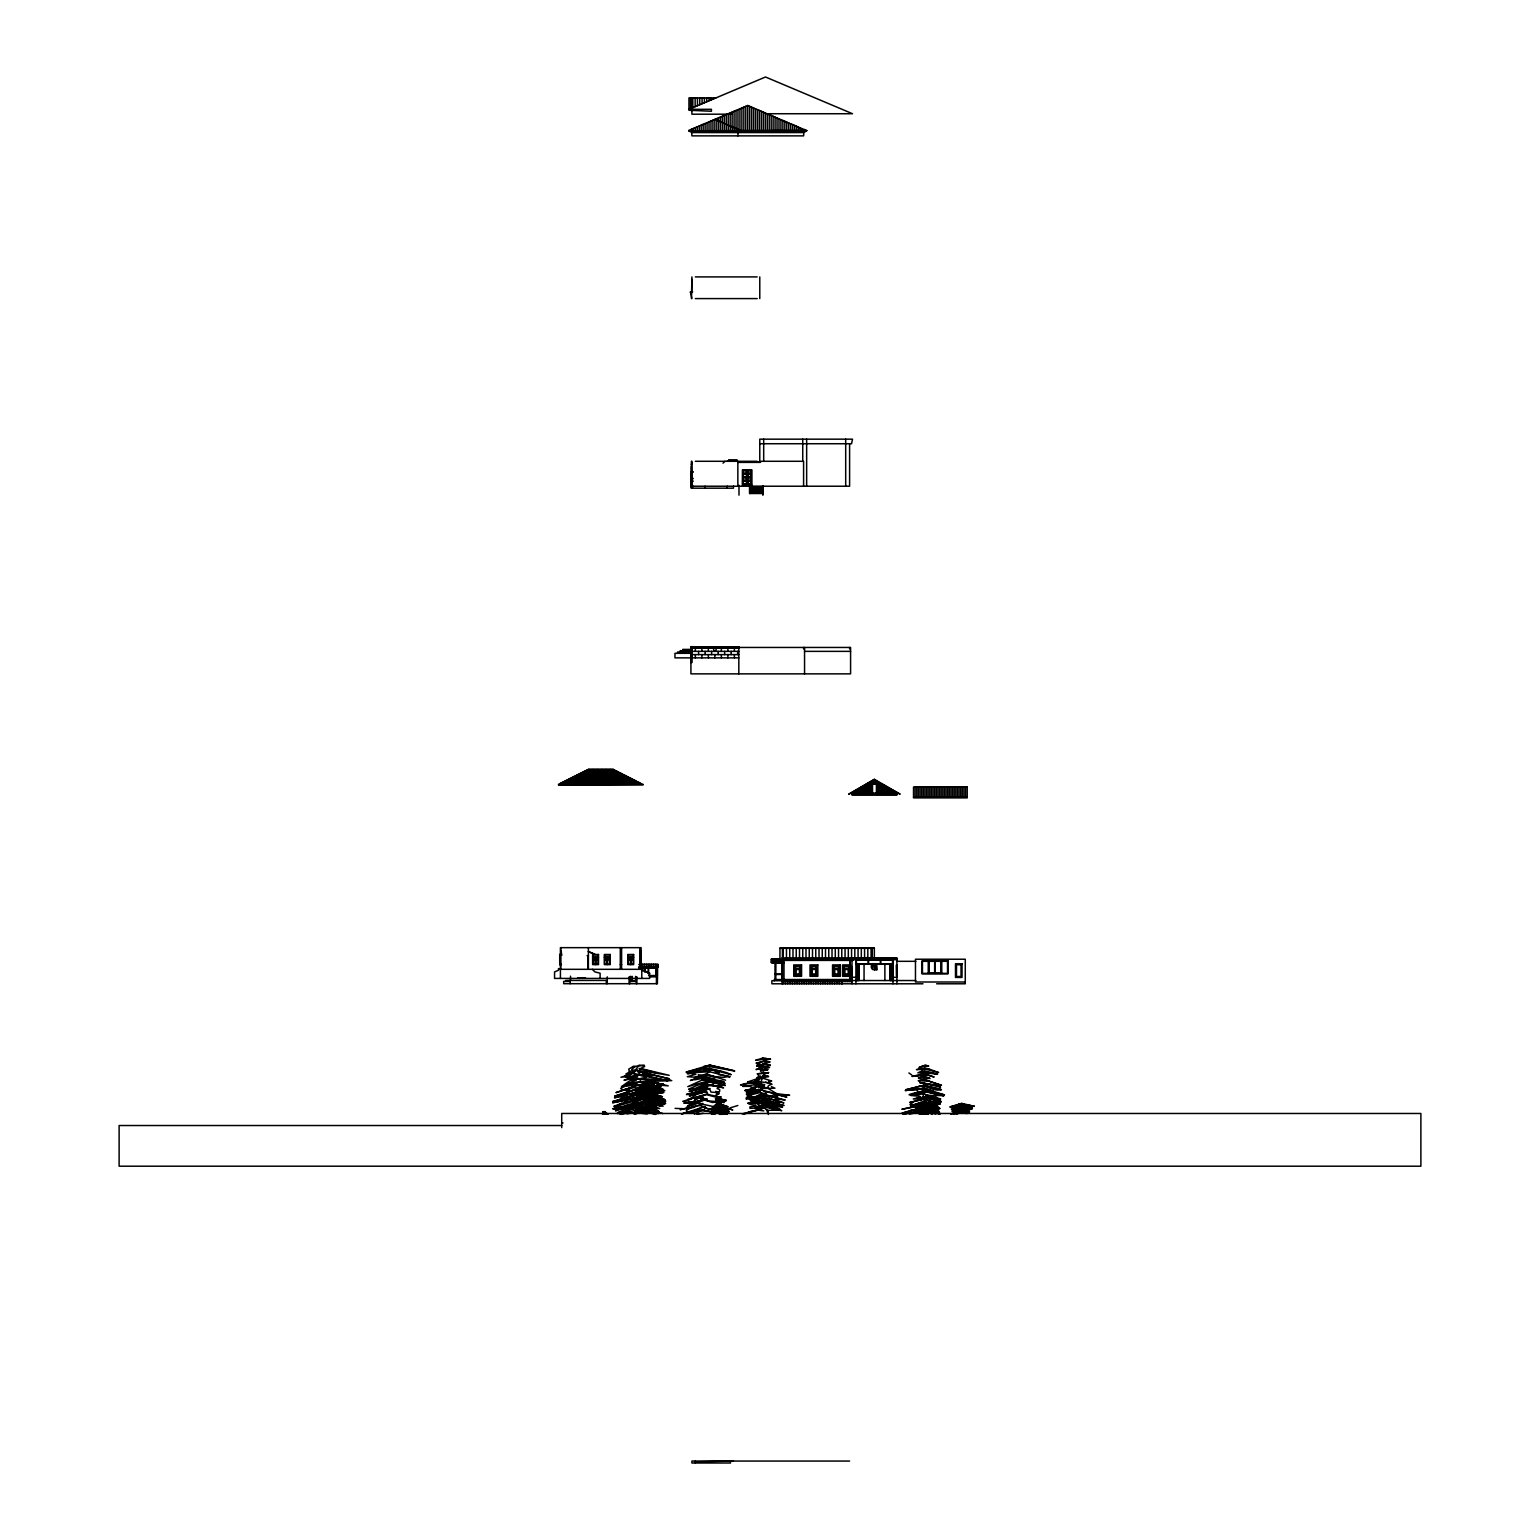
<?xml version="1.0" encoding="UTF-8"?>
<svg xmlns="http://www.w3.org/2000/svg" width="1540" height="1540" viewBox="0 0 1540 1540"><rect width="100%" height="100%" fill="white"/><g stroke="black" fill="none" stroke-linecap="round" stroke-linejoin="round"><path stroke-width="1.5" d="M692.095 483.175L691.807 481.481L691.46 486.024L692.095 483.675M770.212 1064.929L765.149 1063.716C744.917 1069.472 768.325 1062.08 758.777 1066.931L765.149 1063.716L770.366 1065.526L760.548 1066.623M726.918 1114.151L718.429 1111.033M935.512 1096.711L939.669 1100.195L925.944 1095.787L924.578 1097.462L919.938 1097.712L918.745 1097.308L919.803 1096.307L910.891 1095.498L923.095 1093.9L940.69 1098.944L936.262 1098.52L940.844 1101.119L937.571 1100.696M761.915 1094.824L760.779 1094.94L761.184 1093.573M748.19 1103.14C758.97 1102.197 771.386 1105.855 782.493 1107.318C777.719 1101.735 734.619 1101.62 753.041 1104.95L755.967 1104.95L755.832 1106.009L749.961 1106.894L749.922 1108.338L762.647 1107.683M662.816 1113.536L645.664 1108.646L644.683 1111.726C652.363 1111.995 637.483 1111.63 652.248 1109.994M921.806 1071.051L917.84 1072.822L921.44 1072.86L924.558 1070.897L937.514 1074.265L921.806 1071.051L923.48 1071.956M768.325 1114.46L768.422 1113.497M691.364 482.694L692.307 483.906L691.614 481.712L692.307 484.888C690.247 488.834 692.153 476.11 692.095 485.139M646.319 1093.746C684.992 1107.683 654.635 1093.054 640.255 1094.401L640.563 1096.981L634.037 1099.964L640.062 1100.041M936.435 1110.417L936.378 1110.398M760.144 1090.705L760.471 1091.186M738.16 132.325L737.853 135.867M803.899 132.325L803.591 135.867L691.903 135.867L691.614 132.401M691.614 477.978L692.923 478.228M691.364 481.712L691.614 485.139L692.307 482.944M692.095 480.576L691.325 478.863L692.923 478.863M716.601 1098.367L717.024 1096.172M637.618 1107.183L617.309 1113.555L630.688 1112.188M646.011 1080.368L657.753 1080.079M768.537 1072.629L757.372 1073.823L759.22 1076.441L756.698 1077.846L758.257 1078.115L763.994 1076.306L763.859 1074.111L768.537 1072.629L757.372 1073.823M924.135 1109.108L925.04 1110.456M723.684 1081.619L705.647 1080.195L709.516 1078.385L723.684 1081.619L725.128 1083.66L710.537 1080.271L687.783 1086.643L702.048 1080.098L706.937 1079.367L704.242 1080.214M968.718 1111.707C961.249 1107.626 952.683 1113.362 961.653 1110.032L969.469 1112.669L961.557 1111.303L965.214 1109.493M717.043 1105.354L726.11 1107.587C730.692 1106.336 700.931 1103.448 725.937 1106.817M919.919 1082.62L937.706 1085.546L940.594 1087.182L919.919 1082.62L937.706 1085.546M633.363 1095.44L638.58 1093.515L639.562 1091.148L635.731 1093.188L614.479 1097.808L639.158 1091.052M923.134 1091.129L943.904 1095.806L923.288 1091.032C893.489 1097.481 919.149 1094.536 924.654 1091.437M561.099 954.993L560.04 954.993L562.042 954.993M706.706 1091.456L697.947 1093.438L690.151 1098.675L706.745 1094.709L718.352 1097.789L716.293 1096.095M774.697 1093.419L789.596 1095.267L777.296 1094.767L777.18 1096.711L774.331 1097.096L764.629 1094.632L759.124 1094.824L755.543 1096.981L749.653 1096.846L751.462 1095.036L747.112 1095.864L760.433 1092.438M936.705 1108.665L939.593 1108.511M711.422 1113.747L711.846 1112.053L714.252 1111.534M767.806 1069.684L760.471 1070.801L767.806 1069.684L763.128 1070.685L764.071 1069.453L764.899 1070.55M936.339 1112.188L932.624 1110.225L924.346 1109.416M771.887 1105.605L772.252 1104.276L775.313 1104.623M647.397 1089.184L647.724 1087.971C628.474 1087.279 649.457 1085.43 653.98 1087.875L654.057 1086.624L662.835 1088.857L656.252 1089.608L657.926 1090.994L654.712 1090.532M715.811 1095.518L716.389 1094.767M773.484 1092.726L771.983 1093.4L777.623 1096.307L766.304 1095.421L766.419 1094.17L758.874 1092.207L746.438 1094.459L756.198 1090.763L746.188 1091.918L749.441 1090.224L760.279 1089.589L786.863 1097.115L774.851 1094.17M715.523 651.362L716.504 648.09M760.529 1076.017L757.969 1077.423L759.913 1077.788L759.316 1078.635L755.986 1079.887L762.011 1078.366L762.974 1075.209L768.595 1076.556L765.534 1075.96M923.577 1083.217L924.424 1082.562L924.193 1083.621M763.782 1099.733L762.435 1099.907M645.837 1108.877L636.001 1110.956L645.703 1108.685L659.332 1111.822M762.031 1094.748L753.195 1097.365L755.793 1097.192C743.319 1103.506 767.575 1092.207 770.462 1098.79L775.217 1100.369L776.815 1100.08L776.256 1098.829L785.227 1100.003L772.214 1096.981M759.393 1081.157L747.747 1082.678L757.41 1082.909M928.312 1102.582L932.489 1103.853L933.721 1105.989L936.147 1105.913L933.933 1103.121L928.312 1102.582L930.584 1105.065M630.514 1100.272L637.849 1100.33L634.134 1103.429L647.705 1100.292L659.389 1104.43L664.318 1104.373L646.55 1099.387L630.38 1100.638L635.346 1101.447M760.952 1081.946L762.435 1078.096L771.713 1081.022L768.729 1081.273L770.058 1081.966L769.346 1082.928L754.639 1081.138L758.431 1080.156L759.47 1078.808L758.354 1078.327L747.747 1081.908L751.963 1082.543M920.304 1100.696L920.92 1099.156L913.22 1098.983L919.611 1097.423L926.118 1099.117L924.77 1097.924L926.329 1097.943L941.344 1101.87L923.172 1096.961M707.245 1088.953L686.494 1094.632L702.144 1092.438M766.631 1107.337L781.743 1110.706L777.97 1109.204M924.481 1105.104L923.423 1103.237L925.097 1104.719L901.863 1109.262L924.616 1104.565M762.319 1097.269L772.849 1101.966L779.028 1102.216L778.239 1100.811L783.937 1102.929L775.679 1101.216M761.607 1097.269L778.239 1100.811M916.281 1109.955L915.549 1109.647M922.845 1101.889L930.083 1103.352M633.017 1066.527L635.192 1066.681L631.939 1069.126L632.247 1071.147L634.634 1071.128L639.042 1065.141L644.259 1065.449L633.017 1066.527L628.724 1069.183L629.745 1072.822M706.494 1094.055L682.74 1101.331L694.386 1103.256L687.649 1105.681L689.362 1106.471L686.147 1108.685L694.328 1107.337L696.138 1105.758C702.837 1103.756 707.668 1111.187 714.579 1109.243L713.116 1107.26L718.949 1106.702L727.303 1108.434M641.93 1094.016L639.485 1091.879L645.375 1088.049L654.462 1088.183L660.237 1090.282L659.005 1089.377L655.02 1090.724L655.616 1091.668L650.612 1091.687L663.586 1092.418L649.591 1092.996L653.114 1095.055L651.016 1095.806M716.735 1098.213L726.399 1100.33L715.311 1098.848L721.49 1098.52M919.303 1068.337L928.812 1068.952L938.611 1072.552L925.675 1069.261L916.454 1069.607L924.731 1068.009L928.812 1068.952M937.417 1109.532L938.572 1109.782L937.629 1110.148C934.665 1105.662 900.515 1111.418 925.29 1109.647M708.669 1066.45L709.516 1065.064L734.753 1071.051L708.669 1066.45L686.032 1072.148L709.516 1065.064L734.31 1070.743M930.506 1103.102L932.663 1105.277M961.23 1104.064L974.281 1106.355L961.23 1104.064L949.91 1106.913L961.653 1103.371L974.05 1106.201M691.614 485.697L692.307 481.481M762.569 1097.462L764.013 1097.577L761.318 1096.884L762.165 1096.056M718.256 1096.923C726.283 1095.96 711.076 1098.655 720.2 1096.73M922.345 1065.757L928.774 1066.046L924.924 1065.141L918.995 1067.509L926.233 1065.372M936.724 1106.76L937.456 1105.681L935.3 1104.931M765.476 1107.683L759.028 1105.701L754.947 1108.088L770.135 1107.318L780.222 1109.57L776.044 1107.183L764.148 1104.623L764.783 1106.336M636.732 1082.351L626.838 1086.104L655.732 1082.793L668.206 1085.835L658.061 1085.026M561.388 953.048L561.388 954.165L561.272 950.988M644.394 1092.63L646.511 1089.954L658.273 1093.015L645.068 1091.879L644.086 1091.206L646.357 1090.532L645.452 1090.012L639.755 1093.034L640.813 1094.382L639.1 1096.153L641.699 1096.172M655.52 1083.294L663.509 1084.16L655.905 1083.563M717.89 1087.644L717.12 1088.607L719.642 1089.473L719.642 1091.475L717.14 1092.534L711.018 1092.11L709.613 1088.953L707.668 1088.183L691.729 1090.859L699.949 1088.126L689.073 1091.494C700.257 1087.432 713.116 1082.428 723.588 1087.875L709.516 1085.045L695.714 1089.627M645.106 1100.561L646.492 1099.637M644.798 1102.717L645.934 1101.35L663.163 1106.201L644.798 1102.717L630.553 1106.355L645.991 1101.389M691.807 472.356L692.923 472.356M691.364 485.139L692.307 483.906M692.307 484.888L691.325 481.481L692.923 481.481M752.271 1089.319L753.541 1088.645L744.725 1090.532C750.904 1091.648 762.107 1081.715 760.818 1089.531L765.515 1091.764L776.353 1093.496L768.248 1088.491M647.57 1110.417L648.629 1110.436L626.818 1113.824M692.076 1107.087L686.359 1110.398L687.36 1112.477L696.927 1110.032L702.182 1107.01L705.955 1107.645L703.279 1110.128L706.051 1110.764L712.308 1108.704L717.544 1109.301L713.732 1106.529L721.817 1108.28M930.949 1106.375L929.756 1105.316L915.838 1107.53L930.911 1104.103L938.053 1106.394L933.49 1106.413L937.533 1106.933L929.371 1104.295M646.531 1095.864L664.471 1100.6L665.8 1101.158L659.255 1100.022L665.703 1103.468L646.222 1095.652L639.601 1097.192L646.222 1095.652L658.158 1098.675M937.013 1112.919L933.625 1111.591L930.603 1112.881M759.855 1097.077L762.107 1094.632M921.729 1103.602L923.346 1101.832L910.39 1105.989L920.881 1103.622L928.37 1104.373M638.657 1085.893L643.604 1083.429L654.288 1084.391M650.246 1109.878L654.019 1108.608L650.053 1107.664M760.914 1094.94L760.895 1093.843M764.283 1102.236L762.262 1102.409L763.84 1102.409M703.279 1076.672L702.125 1077.865L704.512 1078.808L702.663 1079.405L709.151 1080.502M768.325 1076.421L762.011 1078.366M766.728 1066.739L756.024 1069.607L759.932 1067.894L761.049 1069.857L764.379 1069.318L766.728 1066.739L769.519 1067.624L764.668 1068.721M909.274 1114.074L926.791 1110.744M761.896 1094.189L761.568 1094.921M924.539 1104.642L924.346 1104.623M640.351 1112.65L643.374 1112.015L640.794 1111.784M607.992 1114.209L602.082 1113.651L607.626 1114.229M698.159 1093.477L689.208 1095.787L702.413 1092.919M772.079 1084.198L768.499 1085.585L767.517 1087.721L762.839 1087.394L764.726 1084.68L755.062 1082.986L756.679 1082.351M953.915 1114.344L961.653 1111.688L967.312 1112.996M920.497 1099.926L919.611 1100.33L920.708 1100.003M921.594 1114.074L931.046 1112.477L925.463 1114.248M637.252 1099.368L621.525 1103.352L616 1106.548L634.923 1100.792M633.229 1073.188L624.47 1076.364L627.454 1076.575L626.202 1077.461L632.247 1076.518L635.635 1074.169M756.929 1092.168L760.279 1089.589M633.036 1078.462L623.989 1080.233L639.042 1075.132L667.744 1080.714L647.358 1075.805L644.567 1077.307M719.065 1101.504L721.221 1099.887L718.14 1098.867M716.639 1077.345L711.172 1078.789M634.018 1085.296L639.042 1081.792L655.732 1082.793M637.618 1100.33L641.314 1097.751L640.255 1097.135M709.516 1071.725L692.365 1072.764L690.459 1073.399L695.907 1074.285L687.321 1076.691L694.54 1077.172L706.206 1074.054L709.516 1071.725L730.133 1076.845L718.506 1074.535M709.536 1081.715L725.34 1085.488L716.408 1083.178C712.096 1079.078 696.215 1085.257 688.649 1089.281L695.503 1088.337L709.536 1081.735M765.341 1058.577L770.616 1059.174L762.435 1058.192L755.659 1060.213L769.731 1058.788M934.491 1112.573L933.433 1112.515C927.099 1108.203 899.206 1115.672 929.602 1111.688L935.454 1111.861M959.997 1107.857L961.653 1106.702L971.952 1109.243L963.944 1108.3L961.653 1106.702L952.124 1107.53L954.838 1107.972C944.578 1111.611 960.325 1106.22 962.962 1108.973L971.509 1109.05M956.898 1114.151L961.557 1111.726M763.34 1093.689L764.629 1094.632M761.8 1073.476L763.513 1072.341L765.476 1073.63M754.6 1098.809L755.505 1099.406L750.769 1100.657L757.237 1100.965L763.032 1097.135L755.851 1097.789M638.869 1106.913L640.794 1105.662L636.078 1103.429L614.287 1109.262L635.481 1102.39M918.841 1086.374C925.617 1085.334 930.545 1089.473 937.61 1090.108L941.383 1089.8L923.654 1085.276L905.982 1089.723L923.885 1085.334M915.549 1109.628L930.911 1105.778L939.978 1108.492L927.966 1106.278L902.016 1113.15L923.808 1106.837L926.714 1107.279L916.569 1110.417L910.872 1109.994M703.472 1068.779L687.071 1073.264L687.918 1074.035C701.99 1069.954 717.563 1067.74 731.231 1074.708L716.697 1070.82L719.276 1072.591L717.659 1072.456L709.516 1068.394L703.472 1068.779L708.612 1070.916M719.43 1099.541L716.004 1100.465L719.372 1099.502L725.841 1101.177L718.834 1100.022M958.631 1105.219L950.43 1107.452L963.751 1105.893L972.51 1108.184L961.653 1105.027L958.631 1105.219L961.21 1106.298L959.497 1107.934M606.183 1113.612L602.563 1113.824L607.299 1113.959L603.314 1113.728L605.432 1113.593M918.687 1109.589L920.631 1108.396M604.777 1112.727C598.791 1113.189 613.575 1113.266 602.602 1113.016M763.725 1099.772L784.091 1105.508L774.408 1104.315L766.362 1101.119L754.85 1101.658L756.775 1100.099L747.863 1103.217L755.12 1103.121M918.552 1110.013L923.808 1106.837L927.792 1107.818M656.964 1086.47L641.487 1082.043L653.961 1082.274L661.488 1084.218L657.272 1084.43L661.141 1086.586M874.47 779.317L848.81 794.197L874.47 779.317L900.13 794.197L874.47 780.068M699.314 1105.374L702.837 1103.333M639.755 1096.288L614.056 1102.467L628.185 1099.964L624.278 1102.582L626.703 1102.467M604.7 1112.977C600.485 1112.862 608.3 1112.477 604.373 1112.38C600.619 1113.227 608.858 1112.361 603.025 1112.881M630.014 1096.576L620.389 1098.482L625.317 1094.786M655.27 1109.666L657.291 1108.588L648.359 1107.145M642.912 1112.015L642.296 1111.649M931.642 1103.083L921.459 1102.313L912.835 1105.008L910.005 1104.488L913.066 1102.39L909.755 1102.448L923.134 1099.29L940.189 1104.295L931.354 1102.794M937.437 1106.394L934.607 1106.086M641.294 1078.597L671.767 1080.599L640.775 1081.696C639.004 1072.437 625.471 1083.948 621.39 1086.739L632.844 1082.177M655.925 1100.734L646.107 1097.731L648.148 1098.193M635.154 1114.267L640.813 1111.437L645.684 1111.129M759.913 1091.109L756.217 1091.802L753.849 1091.013L755.024 1090.455L749.441 1090.224M934.26 1104.95L933.067 1104.969L934.491 1106.509L932.47 1107.26M648.648 1100.85L647.397 1101.485L649.688 1102.101M558.462 784.303L588.396 769.326L613.132 769.326L643.085 784.938L558.462 784.938L643.085 784.303M637.117 1069.434L631.9 1073.284L640.313 1074.689L637.926 1071.821L641.352 1070.897L669.207 1075.324L642.122 1068.856M644.856 1091.36L639.042 1088.453L614.787 1096.133L639.042 1088.453L649.745 1089.146M706.109 1070.108L709.516 1068.394L720.874 1071.282M634.981 1111.611L639.966 1109.127L620.293 1114.132M686.686 1094.189L699.93 1091.514L689.843 1095.594L691.787 1095.383L709.979 1088.491M704.723 1099.29L688.842 1103.333L697.023 1101.832L687.052 1106.663L692.596 1105.508L706.995 1098.713M694.425 1114.055L702.452 1110.051M959.959 1105.874L961.653 1105.027L967.332 1106.471M771.463 1086.624L774.947 1088.202L765.207 1088.395L761.357 1083.833L742.761 1086.374L750.923 1086.374L751.154 1087.644L759.663 1085.835M963.193 1108.203L965.734 1107.068M657.06 1087.971L654.288 1086.393L660.564 1086.874L650.843 1085.007L641.872 1087.259L653.499 1087.914M647.262 1093.65L663.586 1092.418M644.509 1106.798L649.63 1107.221L658.697 1111.206L645.76 1106.22C637.926 1104.353 631.323 1112.015 642.238 1107.029L649.63 1107.221M937.013 1111.784L933.529 1111.745L939.438 1112.034L937.475 1111.341L935.916 1111.899L940.112 1114.074M630.591 1107.087L617.656 1112.611L631.284 1108.608M769.134 1061.618L766.4 1061.772L760.837 1065.372L757.122 1064.217L761.068 1062.311L756.063 1063.178L765.688 1060.829L770.115 1062.061L764.726 1061.137M650.342 1089.3L657.079 1091.475L650.342 1089.3L642.219 1090.339L643.913 1092.149M641.872 1089.184L634.981 1090.474M648.513 1102.659L654.731 1104.334L645.991 1104.469L652.363 1107.761L648.725 1110.109L640.775 1107.703M646.126 1097.558L639.658 1098.79L646.126 1097.558L663.047 1103.121L653.672 1101.196M744.09 1114.074L766.439 1107.356M637.271 1106.606L625.625 1109.377L619.484 1108.781L615.461 1110.841L626.434 1107.722M923.153 1112.073L921.266 1112.765L924.943 1112.246M930.429 1110.186L935.473 1109.05L929.178 1110.61L935.743 1109.185M688.649 130.438L747.747 105.49L806.845 130.785L688.649 130.785L806.845 130.438M693.481 1111.841L702.433 1109.57M935.03 1108.223L932.759 1108.434M697.004 1102.024L698.544 1101.408M752.367 1097.135L746.034 1098.944L752.713 1097.789M753.946 1099.445L749.845 1099.83L748.382 1098.328L753.676 1098.193M624.085 1094.055L628.821 1092.149L626.472 1091.648M758.546 1087.837L760.067 1087.221M715.561 1073.303L717.659 1072.456M932.836 1108.049L934.607 1109.416M935.454 1107.953L929.679 1109.859L935.454 1107.953L938.515 1108.588M934.049 1110.667L938.668 1111.168L930.179 1110.898L937.648 1110.725M630.207 1105.758L633.094 1104.642M638.407 1103.564L635.962 1104.488L644.432 1102.852M639.273 1093.631L612.65 1101.581L626.684 1097.885L612.593 1102.813L639.812 1093.689M681.527 1114.132L705.089 1106.471M931.893 1112.554L937.475 1111.341M962.173 1110.956L950.796 1114.151L957.918 1110.879M777.931 1110.167L766.804 1110.302L764.649 1108.107M640.698 1095.806L644.452 1094.439M696.869 1114.286L703.241 1113.305M632.324 1100.561L634.519 1099.772M687.379 1100.388L691.576 1098.867M713.771 1110.956L712.192 1110.359M639.216 1075.209L647.358 1075.805M926.098 1106.644L927.388 1106.182L924.712 1103.275M633.152 1087.086L627.877 1089.358L622.391 1089.82L620.639 1088.414L629.956 1083.967M766.689 1107.202L742.241 1113.94M764.071 1105.065L770.135 1107.318M629.206 1088.26L615.923 1092.611L639.042 1085.123L649.996 1086.297M632.478 1104.912L627.011 1105.431M699.372 1101.735L683.837 1103.121L691.441 1102.755L697.659 1098.463L702.105 1097.808L707.187 1099.541L707.534 1100.888L716.832 1101.504M719.411 1109.763L711.865 1111.303L718.737 1109.57L729.036 1111.957L712.539 1111.803L723.55 1113.94M634.711 1086.47L622.93 1090.147L624.971 1089.569M917.109 1112.304L902.594 1114.036M690.921 647.454L850.581 647.454L850.581 673.865L690.921 673.865L690.921 646.8L738.815 646.8L738.815 673.865M929.813 1113.131L926.426 1112.785M933.433 1112.515L931.45 1112.554M713.347 1083.351L715.272 1082.716M713.232 1084.198L702.202 1086.22L706.995 1083.679L701.874 1083.544M963.559 1112.515L964.541 1112.188M638.272 1112.611L634.076 1113.843L645.568 1111.091L656.04 1114.248M755.351 1083.101L759.355 1081.792M719.488 1102.755C710.248 1102.467 728.439 1103.391 718.352 1102.755M707.438 1075.228L695.329 1077.23L698.005 1077.538L690.401 1080.502L709.516 1075.055L725.61 1080.214M682.721 1113.536L688.341 1111.611M961.653 1108.357L952.105 1111.072L961.653 1108.357L969.7 1110.937M937.129 1112.746L938.899 1112.996M638.754 1098.79L635.885 1099.695L637.348 1100.118M717.447 1108.55L722.587 1109.32L709.69 1109.32L723.203 1109.647M920.728 1089.011L923.461 1088.145L933.433 1091.34L923.461 1088.145L905.212 1090.551L920.728 1089.011L944.501 1094.921L938.822 1093.073M642.873 1073.476L644.952 1072.841L669.265 1078.77L639.042 1071.802L644.952 1072.841M638.908 1085.199L649.437 1088.568M729.941 1107.934L737.853 1105.508M602.891 1112.015L604.354 1111.572C608.531 1111.918 598.502 1112.034 605.008 1111.784M636.078 1113.15L634.634 1113.593L636.809 1112.939M938.784 1113.227L939.747 1113.247C935.338 1105.162 898.86 1112.073 922.113 1110.148L926.464 1110.34M642.43 1112.034L641.237 1111.861M720.797 1101.35L718.506 1101.004L724.166 1102.563L719.276 1100.927L712.577 1102.524L703.78 1099.887L693.462 1102.505L688.861 1101.466M719.122 1106.74L710.075 1108.915L718.179 1106.105L715.234 1104.604M640.371 1112.535L641.814 1112.65M934.029 1106.24L937.591 1107.51L933.606 1107.318L936.628 1105.913M634.615 1072.283L625.798 1074.111L632.343 1070.185L634.75 1070.204M700.758 1099.425L703.665 1099.021M720.97 1101.581L713.039 1102.255L717.447 1101.254M916.839 1075.882L924.366 1073.765L934.145 1077.038L927.773 1075.074L911.892 1076.421L920.728 1074.419M649.322 1093.073L638.215 1093.689L646.415 1091.86L662.489 1096.75L648.706 1092.495M759.932 1067.894L764.61 1066.585L766.804 1067.432M924.578 1112.092L924.962 1111.976M643.778 1090.07L631.034 1093.977M943.077 1095.594L927.465 1095.383L923.923 1093.823M692.557 1098.213L687.706 1099.368M721.144 1097L718.949 1097.038M928.12 1065.911L923.711 1065.988M641.776 1093.054L646.415 1091.86M637.291 1094.959L627.858 1096.865M716.889 1112.765L713.694 1113.536L715.272 1113.208M918.88 1077.865L930.083 1078.481L924.193 1076.652L918.398 1077.981L921.209 1077.384M700.873 1088.357L693.962 1089.858M764.071 1105.065L765.592 1104.719L755.582 1107.164M922.922 1106.144L930.911 1104.103L933.798 1105.547M633.152 1113.458L637.772 1112.284M719.315 1114.306L722.164 1114.344M651.362 1095.267L649.226 1095.787L649.399 1096.961M716.716 1104.373L719.084 1103.814L727.823 1106.702L719.084 1103.814L716.216 1104.411L720.22 1104.546M919.265 1080.657L924 1079.521L941.46 1085.296L924 1079.521L918.244 1080.734L926.252 1081.003M631.092 1076.056L620.928 1077.249L630.822 1074.362L629.379 1074.131M620.312 1114.363L625.606 1113.381M619.484 1108.781L639.966 1104.122M694.771 1099.194L703.337 1097.154M691.306 1107.318L701.605 1104.854M911.199 1102.139L923.134 1099.29M718.872 1106.702L727.785 1108.954L718.737 1106.798M916.82 1098.213L920.881 1097.25M922.98 1099.329L926.849 1102.005M903.845 1114.113L924.058 1109.455M718.275 1112.496L722.279 1113.324M923.557 1104.334L923.5 1105.758M760.298 1062.061L765.688 1060.829L766.4 1061.772M642.681 1104.488L633.056 1106.644L645.837 1103.776L656.598 1106.625L645.337 1103.891L652.883 1107.857L659.678 1108.569L653.595 1105.989L655.039 1105.97M702.048 1080.098L709.516 1078.385L710.537 1080.271M686.378 1108.338L680.141 1109.686L687.61 1107.914M619.831 1106.625L612.65 1108.839L622.564 1107.183M713.347 1076.287L694.713 1079.81M963.578 1108.973L954.261 1110.725M725.359 1100.946L717.813 1100.484M936.551 1073.804L921.44 1072.86M710.248 1065.372L703.741 1066.392M962.019 1103.525L958.765 1104.026M653.846 1090.474L654.134 1091.879L651.824 1092.553L647.763 1092.207M760.818 1089.531L746.496 1093.227L755.312 1088.607L745.938 1090.089M657.465 1092.553L650.438 1091.745L653.114 1093.342L647.82 1092.976L648.494 1095.075M720.566 1113.998L718.853 1112.515M670.631 1080.271L659.736 1080.291M716.774 1110.186L714.387 1110.571M919.399 1092.284L914.606 1093.034M764.341 1105.027L761.434 1105.585L764.437 1105.046M640.775 1081.696L627.993 1083.525L636.155 1080.233L630.822 1080.349M762.724 1064.525L766.208 1063.87M712.096 1108.665L719.122 1108.223M648.013 1085.815L639.485 1087.952L631.227 1087.721M654.211 1100.157L647.108 1100.927L642.912 1098.54M757.218 1081.889L740.509 1084.968L749.557 1082.582L747.959 1082.062M924.115 1111.938L925.598 1112.304L924.077 1112.265M927.966 1106.278L930.911 1105.778L934.318 1108.126M927.369 1108.569L915.126 1109.994M936.647 1113.689L933.356 1112.881L937.995 1112.457M637.849 1097.404L614.807 1102.062M644.683 1106.336L648.013 1105.816M749.691 1097.288C739.585 1099.002 755.178 1095.537 749.788 1094.824M719.065 1107.068L716.504 1107.241M923.788 1113.959L925.309 1114.074M658.369 1113.593L645.299 1110.475L636.059 1110.764M920.804 1112.4L924.635 1111.995M692.673 291.811L690.363 291.945L691.383 294.159M967.159 1113.497L960.094 1112.785M765.207 1088.395L761.087 1088.222L761.665 1085.931L756.082 1085.681L754.311 1084.237M729.248 1076.441L723.511 1077.384L712.135 1076.287L706.206 1074.054M605.451 1111.88L603.507 1111.649M652.344 1074.997L640.601 1074.612L637.483 1075.363L637.329 1076.672L632.247 1076.518M718.025 1107.587L729.075 1109.801L723.973 1108.877M935.03 1110.032L932.355 1109.994L936.435 1111.63L930.044 1110.725L930.911 1109.108L931.373 1109.955M933.625 1111.591L934.491 1110.918L931.161 1110.417M635.558 1070.82L639.697 1070.415L640.236 1068.664L644.644 1066.508L644.259 1065.449M937.013 1108.569L930.622 1109.32M646.146 1106.375L645.934 1106.317M702.914 1088.164L706.976 1087.798M957.841 1112.611L958.958 1112.515M748.498 1111.995L758.084 1110.148L763.821 1110.898M922.325 1112.438L924.77 1112.226M759.759 1065.642L757.064 1065.661M926.753 1107.78C928.505 1105.701 942.904 1111.168 936.378 1109.589M663.086 1103.448L656.829 1102.582L661.719 1105.393L659.486 1106.028L647.57 1101.427M936.705 1108.165L938.207 1108.049L936.359 1107.414M912.315 1112.65L915.646 1112.785M932.836 1103.198L933.933 1103.121M643.585 1101.774L645.125 1101.658M762.435 1058.192L767.344 1058.731M762.377 1099.752L766.362 1101.119M646.146 1077.423L632.112 1080.175L631.708 1078.154L635.212 1076.364M758.354 1078.327L762.435 1078.096M649.457 1096.519L657.522 1097.423L647.378 1094.651M641.91 1112.65L640.351 1111.88M645.452 1090.012L648.071 1091.86M930.141 1107.164L924.269 1107.356M632.459 1103.314L635.885 1103.179M915.78 1113.208L907.58 1112.881M933.837 1099.368L935.839 1101.35C949.294 1106.105 926.868 1101.62 924.269 1097.827M640.775 1094.093L638.676 1094.151L640.274 1095.229M724.127 1085.219L715.253 1086.027L706.398 1083.89M649.745 1094.998L641.718 1094.035M923.346 1094.208L923.095 1097.269M919.284 1114.171L924.635 1114.017M702.587 1090.705L705.416 1090.628M623.796 1099.445L628.262 1099.329M639.581 1113.054L647.166 1113.92M655.578 1094.401L647.801 1094.228M636.578 1102.216L638.176 1102.197M929.371 1080.811L922.171 1079.829M721.779 1104.449L718.179 1103.968M759.124 1068.683L761.588 1068.683M715.946 97.906L688.957 97.906L688.957 110.283L711.422 111.246L711.422 109.302L688.957 109.302L765.496 77L852.525 113.729L767.266 113.729L767.266 130.438M731.808 114.191L691.903 114.191L691.903 97.906M691.903 132.575L803.591 132.575M695.349 276.911L757.179 276.911M691.903 279.337L691.576 291.945M690.363 292.581L691.056 293.639M691.729 293.409L691.903 276.911M691.402 298.587L691.576 294.159M695.349 298.587L757.179 298.587M759.778 443.732L851.562 443.732L852.525 439.169L759.778 439.169L759.778 461.288L803.591 461.288L803.591 486.217M728.863 460.422L726.918 461.326M695.349 461.288L757.179 461.288M737.853 462.115L760.625 462.115M737.853 462.385L760.375 462.385M691.903 463.02L691.306 464.579M691.306 466.543L691.248 488.18L733.425 488.18L733.425 486.217M742.53 486.217L742.53 469.758L751.655 469.758L751.655 486.217M743.57 470.663L746.168 470.663M693.193 471.702L690.921 471.702L690.921 486.678L693.193 486.678M743.57 473.281L746.168 473.281M743.57 474.185L746.168 474.185M743.57 476.784L746.168 476.784M743.57 477.708L746.168 477.708M743.57 480.307L746.168 480.307M692.923 480.827L691.807 480.827M743.57 481.212L746.168 481.212M691.325 482.444L692.307 482.444M691.325 483.425L692.307 483.425M743.57 483.753L746.168 483.753M691.325 484.407L692.307 484.407M751.655 484.734L742.53 484.734L742.665 469.758M691.325 485.389L692.307 485.389M692.923 486.024L691.325 486.024L692.307 481.962M691.903 486.217L849.599 486.217L849.599 443.732M749.73 486.678L762.743 486.678M749.73 487.179L762.743 487.179M749.73 487.66L762.743 487.66M749.73 488.142L762.743 488.142M749.73 488.642L762.743 488.642M749.73 489.123L762.743 489.123M749.73 489.605L762.743 489.605M749.73 490.105L762.743 490.105M749.73 490.586L762.743 490.586M749.73 491.067L762.743 491.067M749.73 491.568L762.743 491.568M749.73 492.049L762.743 492.049M749.73 492.531L762.743 492.531M749.73 493.031L762.743 493.031M762.897 493.512L749.557 493.512L749.557 485.697M738.988 495.149L738.988 485.216M690.921 646.8L738.815 646.8M690.921 647.782L738.815 647.782M690.921 648.09L738.815 648.09M691.903 649.399L682.778 649.399L682.778 650.708M690.921 650.708L680.179 650.708L680.179 651.997M690.921 651.362L738.815 651.362M804.554 651.362L850.581 651.362M690.921 651.997L677.581 651.997L677.581 653.307M690.921 653.307L674.963 653.307L674.963 657.869L738.815 657.869M690.921 654.615L738.815 654.615M872.506 783.976L876.414 783.976M872.506 793.081L876.414 793.081M852.005 794.39L896.915 794.39M913.528 797.277L967.216 797.277M779.952 948.313L874.335 948.313M639.832 951.297L641.121 951.297M639.832 951.624L641.121 951.624M641.121 953.857L641.121 965.234M561.426 954.492L559.713 954.492L559.713 964.598L561.426 964.598M639.832 954.492L641.294 954.492M587.106 955.647L588.396 955.647M587.76 956.456L587.76 962.635M592.63 957.437L598.502 957.437M604.354 957.437L610.206 957.437M627.781 957.437L633.633 957.437M595.037 957.957L593.15 957.957L593.15 959.381L595.037 959.381M597.982 957.957L596.076 957.957L596.076 959.381L597.982 959.381M604.874 957.957L606.76 957.957L606.76 959.381L604.874 959.381M607.8 957.957L609.686 957.957L609.686 959.381L607.8 959.381M628.301 957.957L630.187 957.957L630.187 959.381L628.301 959.381M631.227 957.957L633.113 957.957L633.113 959.381L631.227 959.381M872.256 957.88L782.051 957.88L782.051 983.791M852.005 958.727L896.915 958.727M772.676 962.769L771.501 962.385L771.501 959.247L780.318 959.247M782.051 959.247L851.755 959.247M592.958 959.709L595.249 959.574M595.884 959.574L598.175 959.709M604.681 959.709L606.952 959.709M607.607 959.574L609.879 959.709M628.108 959.574L630.38 959.709M631.034 959.574L633.325 959.709M772.676 959.651L771.501 959.247M852.005 959.709L896.915 959.709M772.676 960.036L851.562 960.017L851.562 947.928M853.102 960.402L779.952 960.402L779.952 947.928L874.335 947.928L874.335 958.4M896.915 961.326L915.857 961.326M771.367 962.327L782.435 962.327L772.272 961.98L772.272 959.651M587.76 963.116L587.76 967.851M783.995 963.154L772.676 963.154L772.676 958.997M856.413 963.771L868.117 963.771L868.117 960.19L856.413 960.19L856.413 964.271L892.526 964.271L892.469 980.537M639.832 964.29L658.042 964.29L658.042 967.428L639.235 967.428M620.293 964.598L621.602 964.598M638.811 964.618L658.042 964.618M856.452 964.752L859.108 964.752M889.831 964.752L892.488 964.752M896.915 964.906L896.915 975.975M896.28 965.234L896.434 975.648M638.811 966.774L658.042 966.774M639.832 967.101L658.042 967.101M852.236 967.332L852.14 981.519L782.051 981.519M639.062 967.755L656.425 967.755L656.425 975.879L649.918 975.879M657.407 967.755L657.407 975.879M639.1 968.063L656.098 968.063L656.098 975.551L648.61 975.551M657.079 968.063L657.079 975.551M560.733 968.66L558.462 968.66L558.462 970.277L554.554 971.913L554.554 978.42L649.591 978.42L649.591 973.222L639.832 968.333M560.425 969.315L641.776 969.315L641.776 978.42M641.776 970.277L649.591 973.222M935.357 973.184L941.152 973.184L941.152 961.538M775.005 974.088L782.435 974.088M775.005 974.474L782.051 974.474M649.918 976.861L656.425 976.861L656.425 983.694M657.407 976.861L657.079 983.694M851.716 977.246L855.913 977.284M893.007 977.284L896.915 977.284M577.673 977.842L585.47 977.842M851.755 979.556L774.235 979.556L774.235 980.73M856.452 980.056L859.108 980.056M889.831 980.056L892.488 980.056M782.051 980.537L915.857 980.537M782.051 980.73L771.887 980.73L771.887 983.791L922.961 983.791M570.185 981.423L563.678 981.423L563.678 983.694L657.407 983.694L657.407 964.618M629.745 981.423L636.251 981.423M965.272 982L915.472 982L915.472 959.228L965.272 959.228L965.272 983.791L936.628 983.791M561.715 1122.91L563.024 1122.91M561.715 1125.528L119.119 1125.528L119.119 1166.204L1420.881 1166.204L1420.881 1113.478L561.715 1113.478L561.715 1127.646M849.599 1461.056L691.903 1461.056L691.903 1463L730.499 1463L730.499 1461.826M695.349 1461.826L733.425 1461.056M715.619 1101.986L718.006 1102.005M933.74 1101.812L931.642 1102.024L937.379 1104.18L934.203 1104.045M764.572 1102.467L763.917 1102.274M688.188 1112.823L699.256 1110.533L712.577 1111.841L712.154 1109.974L714.079 1108.454L721.375 1109.801M940.651 1089.127L923.288 1085.507M638.58 1093.515L640.39 1093.554M937.09 1110.744L937.206 1112.226L935.338 1112.149L936.359 1112.4M928.966 1077.75L923.538 1076.864L924.789 1077.423M721.567 1102.929L718.853 1102.486M675.078 1108.377L682.894 1108.665M639.928 1105.143L641.391 1105.2L637.618 1106.278L641.063 1107.318M647.281 1107.799L651.766 1108.011M688.842 1103.333L691.248 1103.448M767.266 1106.22L768.826 1106.317M622.834 1095.46L626.587 1095.671M647.994 1104.835L651.882 1104.68L652.96 1106.047M917.359 1105.816L921.497 1107.683M642.045 1111.841L645.953 1112.073M925.906 1074.496L927.407 1074.612M930.295 1090.32L923.538 1089.088L922.325 1090.282L924.885 1091.879L921.594 1092.149L917.686 1091.34L916.82 1089.781L910.005 1089.242M651.844 1102.986L647.685 1102.621M765.284 1098.636L770 1099.849M645.299 1111.168L655.231 1114.498M936.84 1107.221L934.01 1107.241M617.425 1112.9L633.826 1108.8L639.35 1108.531L646.415 1110.802L645.414 1110.379M691.71 1104.257L685.416 1102.582M763.898 1095.768L766.208 1095.941L764.398 1095.575M604.354 1113.536L602.718 1113.728M722.299 1113.016L718.641 1111.957M653.056 1111.514L654.654 1111.688M960.768 1111.129L958.226 1110.533L958.381 1108.858L956.359 1107.549L953.087 1107.202M920.689 1104.796L926.541 1105.989M657.696 1088.433L664.876 1090.705L658.1 1089.569M650.804 1108.781L637.675 1107.78L639.389 1106.606M646.684 1095.864L644.952 1095.806M771.155 1102.775L766.939 1102.159L767.247 1103.968M757.237 1100.965L759.663 1101.331L763.609 1099.502L763.128 1098.636M723.492 1110.109L727.708 1110.725L726.149 1109.589M771.694 1108.357L770.173 1107.953M716.447 1093.592L718.891 1093.977L717.64 1093.458M697.832 1103.275L713.097 1106.471L718.91 1104.334L715.003 1102.178M650.669 1094.266L663.509 1092.38L653.846 1089.723M938.341 1114.055L939.438 1114.248L938.341 1113.863M716.312 1107.53L720.085 1108.184M957.495 1108.704L958.727 1110.071M701.201 1075.729L702.971 1076.056M641.044 1111.803L642.18 1111.995M657.349 1104.026L655.27 1103.622L656.637 1104.026M645.125 1111.688L647.224 1112.746M653.056 1099.445L655.751 1100.003L654.192 1099.579M660.121 1105.027L659.293 1104.642M718.41 1112.477L718.641 1110.995M917.686 1094.208L918.88 1094.478M928.139 1092.168L926.984 1091.899M765.63 1105.065L764.36 1104.796L764.803 1106.567M718.872 1109.609L728.632 1111.841M717.505 1113.016L720.143 1113.612L720.066 1111.938L725.86 1114.248L723.935 1113.593M931.084 1113.959L932.605 1114.306M936.32 1109.243L938.515 1109.743M698.351 1074.708L702.894 1075.748L700.893 1077.095L703.645 1078.462M647.859 1102.024L654.5 1103.66M922.576 1111.264L930.353 1112.073M766.304 1095.594L780.992 1099.002M716.581 1106.471L728.074 1109.204M961.653 1111.688L967.139 1112.996M928.582 1112.919L924.25 1111.861L928.37 1114.363M772.021 1108.569L773.658 1108.973L772.156 1108.646M645.703 1102.871L648.975 1103.68M709.901 1113.17L713.944 1114.19M639.042 1068.471L655.02 1072.533M711.134 1113.285L715.06 1114.267M653.961 1082.274L661.488 1084.218M638.927 1096.268L636.886 1095.729L639.851 1094.074M692.365 1072.764L694.309 1073.264M654.462 1088.183L659.005 1089.377M724.262 1113.843L726.36 1114.402M724.84 1112.515L727.246 1114.132M615.692 1106.856L613.767 1106.317L621.525 1103.352M655.578 1100.638L665.107 1103.776L658.292 1101.543M640.813 1111.437L643.739 1112.342M935.357 1107.53L934.029 1107.087M765.572 1082.12L771.078 1083.852M651.285 1112.9L650.188 1112.554L651.247 1112.881M937.802 1092.765L932.335 1091.032M724.666 1110.013L725.975 1110.436M718.776 1108.184L728.94 1111.38M661.315 1102.505L663.278 1103.121M723.357 1109.57L724.609 1109.994M925.598 1096.711L933.702 1099.079M642.584 1109.474L640.967 1107.145M703.125 1091.571L707.072 1092.399L708.15 1094.593L715.349 1096.056L719.084 1093.054L715.927 1091.34M935.377 1113.94L929.602 1111.688M717.082 1104.43L732.828 1109.974L718.776 1105.913M924.366 1073.765L927.773 1075.074M588.396 951.412L594.921 954.338L588.396 951.739M624.22 1089.704L632.305 1090.59L638.696 1088.202L640.948 1089.454M717.197 1086.22L718.814 1086.932M606.548 1114.248L603.199 1113.266M641.583 1097.924L642.661 1098.54M718.044 1110.379L719.045 1110.956M719.372 1099.502L720.335 1100.118M650.843 1085.007L655.597 1088.183M908.908 1072.957L911.719 1074.939M764.86 1102.159L767.132 1104.045M646.165 1112.592L645.337 1111.899L645.375 1112.996M648.648 1086.643L651.228 1089.954M924.731 1068.009L925.675 1069.261M767.94 1111.688L766.804 1109.936M637.368 1101.504L637.868 1102.948M713.251 648.09L714.213 651.362M643.585 1099.676L643.893 1100.869M919.111 1102.679L919.572 1104.526M965.58 786.998L965.58 797.277M963.963 786.998L963.963 797.277M962.327 786.998L962.327 797.277M960.71 786.998L960.71 797.277M959.074 786.998L959.074 797.277M957.457 786.998L957.457 797.277M955.82 786.998L955.82 797.277M954.203 786.998L954.203 797.277M952.567 786.998L952.567 797.277M950.95 786.998L950.95 797.277M949.314 786.998L949.314 797.277M947.697 786.998L947.697 797.277M946.06 786.998L946.06 797.277M944.444 786.998L944.444 797.277M942.807 786.998L942.807 797.277M941.672 961.326L941.672 973.376M941.344 961.326L941.344 973.376M941.19 786.998L941.19 797.277M939.554 786.998L939.554 797.277M937.918 786.998L937.918 797.277M936.301 786.998L936.301 797.277M935.165 961.326L935.165 973.376M934.838 961.326L934.838 973.376M934.665 786.998L934.665 797.277M934.645 961.538L934.645 973.184L928.851 973.184L928.851 961.538M933.048 786.998L933.048 797.277M931.411 786.998L931.411 797.277M929.794 786.998L929.794 797.277M928.659 961.326L928.659 973.376M928.158 786.998L928.158 797.277M928.331 961.326L928.331 973.376M926.541 786.998L926.541 797.277M924.905 786.998L924.905 797.277M923.288 786.998L923.288 797.277M921.651 786.998L921.651 797.277M920.034 786.998L920.034 797.277M918.398 786.998L918.398 797.277M916.781 786.998L916.781 797.277M915.145 786.998L915.145 797.277M896.915 793.081L896.915 795.044L852.005 795.044L852.005 793.081M896.915 983.791L896.915 957.765L852.005 957.765L852.005 983.791M895.953 792.523L895.953 794.39M894.644 791.753L894.644 794.39M893.335 791.002L893.335 794.39M893.007 959.709L893.007 983.791M892.122 964.425L892.122 980.364M892.045 790.251L892.045 794.39M892.006 964.271L891.929 980.537M891.622 964.425L891.602 980.364M891.294 964.271L891.217 980.537M891.102 964.425L891.102 980.364M890.736 789.5L890.736 794.39M890.774 964.271L890.64 980.537M890.293 964.425L890.293 980.364M890.12 964.271L890.178 980.537M889.793 964.425L889.793 980.364M889.427 788.75L889.427 794.39M888.137 787.979L888.137 794.39M886.828 787.229L886.828 794.39M885.538 786.478L885.538 794.39M884.884 964.329L884.884 980.537M884.229 785.727L884.229 794.39M882.921 784.976L882.921 794.39M881.631 784.207L881.631 794.39M880.322 783.456L880.322 794.39M879.013 782.705L879.013 794.39M877.723 781.954L877.723 794.39M876.741 963.616L876.741 970.123L876.087 963.616M876.414 781.203L876.414 794.39M875.124 780.434L875.124 783.976M874.143 963.616L874.143 965.561C877.646 965.792 870.812 968.699 873.488 963.616M873.815 780.434L873.815 783.976M872.834 963.616L872.834 968.814C875.529 970.989 868.907 969.295 872.179 963.616M872.506 781.203L872.506 794.39M872.256 948.313L872.256 959.247M871.216 781.954L871.216 794.39M871.082 947.928L871.082 957.996M869.908 782.705L869.908 794.39M868.618 783.456L868.618 794.39M867.828 947.928L867.828 957.996M867.309 784.207L867.309 794.39M867.309 957.11L867.309 959.709M866 784.976L866 794.39M864.71 785.727L864.71 794.39M864.575 947.928L864.575 957.996M864.056 964.329L864.056 980.537M863.401 786.478L863.401 794.39M862.092 787.229L862.092 794.39M861.322 947.928L861.322 957.996M860.802 787.979L860.802 794.39M859.493 788.75L859.493 794.39M859.128 964.425L859.128 980.364M858.762 964.271L858.819 980.537M858.627 964.425L858.627 980.364M858.203 789.5L858.203 794.39M858.3 964.271L858.223 980.537M858.069 947.928L858.069 957.996M857.838 964.425L857.838 980.364M857.703 964.271L857.645 980.537M857.299 964.425L857.337 980.364M856.894 790.251L856.894 794.39M856.991 964.271L856.933 980.537M855.913 959.709L855.913 983.791M855.586 791.002L855.586 794.39M854.816 947.928L854.816 957.996M854.296 791.753L854.296 794.39M852.987 792.523L852.987 794.39M850.966 979.556L850.966 980.537M850.388 980.537L849.984 961.21L849.791 981.519M849.599 647.454L849.599 648.937M848.617 979.556L848.617 980.537M848.309 947.928L848.309 960.017M847.462 980.537L847.462 981.519M846.288 979.556L846.288 980.537M845.691 439.169L845.691 486.217M845.056 947.928L845.056 960.017M845.113 980.537L845.113 981.519M843.939 979.556L843.939 980.537M842.765 980.537L842.765 981.519M842.245 980.537L842.245 983.791M841.783 947.928L841.783 960.017M841.591 979.556L841.591 980.537M841.591 981.519L841.591 983.791M840.417 980.537L840.417 981.519M839.262 979.556L839.262 980.537M839.262 981.519L839.262 983.791M838.53 947.928L838.53 960.017M838.087 980.537L838.087 981.519M836.913 979.556L836.913 980.537M836.913 981.519L836.913 983.791M835.739 980.537L835.739 981.519M835.277 947.928L835.277 960.017M834.565 979.556L834.565 980.537M834.565 981.519L834.565 983.791M833.39 980.537L833.39 981.519M832.216 979.556L832.216 980.537M832.216 981.519L832.216 983.791M832.024 947.928L832.024 960.017M831.061 980.537L831.061 981.519M829.887 979.556L829.887 980.537M829.887 981.519L829.887 983.791M828.77 947.928L828.77 960.017M828.712 980.537L828.712 981.519M827.538 979.556L827.538 980.537M827.538 981.519L827.538 983.791M826.364 980.537L826.364 981.519M825.517 947.928L825.517 960.017M825.19 979.556L825.19 980.537M825.19 981.519L825.19 983.791M824.015 980.537L824.015 981.519M822.861 979.556L822.861 980.537M822.861 981.519L822.861 983.791M822.264 947.928L822.264 960.017M821.686 980.537L821.686 981.519M820.512 979.556L820.512 980.537M820.512 981.519L820.512 983.791M819.338 980.537L819.338 981.519M819.01 947.928L819.01 960.017M818.163 979.556L818.163 980.537M818.163 981.519L818.163 983.791M816.989 980.537L816.989 981.519M815.815 979.556L815.815 980.537M815.815 981.519L815.815 983.791M815.757 947.928L815.757 960.017M814.641 980.537L814.641 981.519M813.486 979.556L813.486 980.537M813.486 981.519L813.486 983.791M812.504 947.928L812.504 960.017M812.312 980.537L812.312 981.519M811.137 979.556L811.137 980.537M811.137 981.519L811.137 983.791M809.963 980.537L809.963 981.519M809.251 947.928L809.251 960.017M808.789 979.556L808.789 980.537M808.789 981.519L808.789 983.791M807.615 980.537L807.615 981.519M806.652 439.169L806.652 486.217M806.344 130.785L689.131 130.785M806.44 979.556L806.44 980.537M806.44 981.519L806.44 983.791M805.863 131.266L689.612 131.266M805.997 947.928L805.997 960.017M805.381 131.766L690.113 131.766M805.285 980.537L805.285 981.519M804.554 647.454L804.554 673.865M804.361 129.379L804.361 130.438M804.111 979.556L804.111 980.537M804.111 981.519L804.111 983.791M803.591 647.454L803.591 648.937M802.937 980.537L802.937 981.519M802.744 439.169L802.744 461.288M802.744 947.928L802.744 960.017M802.417 128.571L802.417 130.438M801.763 979.556L801.763 980.537M801.763 981.519L801.763 983.791M800.453 127.743L800.453 130.438M800.588 980.537L800.588 981.519M799.491 947.928L799.491 960.017M799.414 979.556L799.414 980.537M799.414 981.519L799.414 983.791M798.509 126.915L798.509 130.438M798.24 980.537L798.24 981.519M797.085 979.556L797.085 980.537M797.085 981.519L797.085 983.791M796.565 126.088L796.565 130.438M796.238 947.928L796.238 960.017M795.91 980.537L795.91 981.519M794.601 125.26L794.601 130.438M794.736 979.556L794.736 980.537M794.736 981.519L794.736 983.791M793.562 980.537L793.562 981.519M792.985 947.928L792.985 960.017M792.657 124.432L792.657 130.438M792.388 979.556L792.388 980.537M792.388 981.519L792.388 983.791M791.213 980.537L791.213 981.519M790.694 123.624L790.694 130.438M790.039 979.556L790.039 980.537M790.039 981.519L790.039 983.791M789.731 947.928L789.731 960.017M788.884 980.537L788.884 981.519M788.75 122.796L788.75 130.438M787.71 979.556L787.71 980.537M787.71 981.519L787.71 983.791M786.786 121.968L786.786 130.438M786.459 947.928L786.459 960.017M786.536 980.537L786.536 981.519M785.362 979.556L785.362 980.537M785.362 981.519L785.362 983.791M784.842 121.14L784.842 130.438M784.187 980.537L784.187 981.519M783.995 959.247L783.995 979.556M783.206 947.928L783.206 960.017M782.878 120.312L782.878 130.438M783.013 979.556L783.013 980.537M783.013 981.519L783.013 983.791M782.435 948.313L782.435 957.88M782.435 960.055L782.435 979.556M780.934 119.504L780.934 130.438M779.837 962.327L779.837 958.997L771.367 958.997L771.367 962.596M778.99 118.676L778.99 130.438M779.182 958.997L779.182 962.327M778.528 958.997L778.528 962.327M777.873 958.997L777.873 962.327M777.026 117.849L777.026 130.438M777.219 958.997L777.219 962.327M776.584 958.997L776.584 962.327M775.929 958.997L775.794 979.556M775.082 117.021L775.082 130.438M775.274 958.997L775.274 962.327M775.005 962.385L775.005 979.556M774.62 958.997L774.62 962.327M773.966 958.997L773.966 962.327M773.119 116.193L773.119 130.438M773.311 958.997L773.311 962.327M772.021 958.997L771.887 962.769M771.174 115.385L771.174 130.438M769.211 114.557L769.211 130.438M765.322 112.901L765.322 130.438M763.686 439.169L763.686 461.288M763.359 112.073L763.359 130.438M762.897 485.697L762.897 495.149L762.743 485.697M761.415 111.265L761.415 130.438M759.778 276.911L759.778 298.587M759.451 110.437L759.451 130.438M757.507 109.609L757.507 130.438M755.543 108.782L755.543 130.438M753.599 107.954L753.599 130.438M751.655 107.145L751.655 130.438M751.52 469.758L751.52 484.734M749.691 106.318L749.691 130.438M749.73 485.697L749.73 493.512M747.747 105.49L747.747 130.438M747.343 469.758L747.343 484.734M747.093 469.758L747.093 484.734M745.784 106.318L745.784 130.438M743.839 107.145L743.839 130.438M741.876 107.954L741.876 130.438M741.106 130.785L714.868 119.369L714.868 130.438M739.932 108.782L739.932 129.938M738.295 129.245L738.295 130.438M737.968 109.609L737.968 129.11M737.853 461.288L737.853 486.217M737.66 651.362L737.66 654.615M737.006 461.288L737.006 459.806L728.863 459.806L728.863 461.288M736.351 128.417L736.351 130.438M736.024 110.437L736.024 128.282M734.388 127.608L734.388 130.438M734.388 648.09L734.388 651.362M734.388 654.615L734.388 657.869M734.079 111.265L734.079 127.454M732.443 126.781L732.443 130.438M732.116 112.073L732.116 126.646M731.134 651.362L731.134 654.615M730.499 125.953L730.499 130.438M730.172 112.901L730.172 125.818M728.535 125.125L728.535 130.438M728.208 113.729L728.208 124.99M727.881 648.09L727.881 651.362M727.881 654.615L727.881 657.869M727.246 486.217L727.246 488.18M726.591 124.297L726.591 130.438M726.264 114.557L726.264 124.163M724.955 461.326L723.011 463.155M724.628 123.489L724.628 130.438M724.628 651.362L724.628 654.615M724.3 115.385L724.3 123.335M722.684 122.661L722.684 130.438M722.356 116.193L722.356 122.526M721.375 648.09L721.375 651.362M721.375 654.615L721.375 657.869M720.72 121.833L720.72 130.438M720.412 117.021L720.412 121.698M718.776 121.005L718.776 130.438M718.449 117.849L718.449 120.871M718.121 651.362L718.121 654.615M716.832 120.178L716.832 130.438M716.504 118.676L716.504 120.043M714.868 654.615L714.868 657.869M713.636 97.906L713.636 98.887M712.924 120.178L712.924 130.438M711.615 651.362L711.615 654.615M711.326 97.906L711.326 99.869M710.96 121.005L710.96 130.438M709.016 97.906L709.016 100.832M709.016 121.833L709.016 130.438M708.362 648.09L708.362 651.362M708.362 654.615L708.362 657.869M707.053 122.661L707.053 130.438M706.706 97.906L706.706 101.813M705.108 123.489L705.108 130.438M705.108 486.217L705.108 488.18M705.108 651.362L705.108 654.615M704.396 97.906L704.396 102.795M703.164 124.297L703.164 130.438M702.067 97.906L702.067 103.777M701.855 648.09L701.855 651.362M701.855 654.615L701.855 657.869M701.201 125.125L701.201 130.438M699.757 97.906L699.757 104.739M699.256 125.953L699.256 130.438M698.602 651.362L698.602 654.615M697.447 97.906L697.447 105.721M697.293 126.781L697.293 130.438M695.137 97.906L695.137 106.703M695.349 127.608L695.349 130.438M695.349 648.09L695.349 651.362M695.349 654.615L695.349 657.869M695.349 1461.056L695.349 1463M693.385 128.417L693.385 130.438M692.827 97.906L692.827 107.665M692.057 472.356L692.057 478.228M692.057 481.481L692.057 486.024M692.095 651.362L692.095 654.615M692.057 655.809L692.057 662.489L690.729 662.489L691.672 655.751M691.903 298.587L690.882 293.639M691.903 461.288L691.903 488.18M691.903 646.473L691.903 650.9M691.576 109.937L691.576 110.938M691.441 129.245L691.441 130.438M691.402 461.288L691.576 488.18M690.517 97.906L690.517 108.647M655.771 964.29L655.771 967.101M653.499 964.29L653.499 967.101M651.208 964.29L651.208 967.101M648.937 964.29L648.937 967.101M648.61 968.063L648.61 973.684M648.282 968.063L648.282 973.684M646.665 964.29L646.665 967.101M645.029 968.063L645.029 971.817M644.702 968.063L644.702 971.817M644.375 964.29L644.375 967.101M642.103 964.29L642.103 967.101M641.121 969.315L641.121 947.658L560.425 947.658L560.425 978.42M640.794 954.492L640.794 964.598M640.467 782.994L640.467 784.303M640.467 951.297L640.467 952.702M640.313 954.492L640.313 964.598M639.832 947.658L639.832 969.315M639.177 782.339L639.177 784.303M637.868 781.685L637.868 784.303M636.886 976.861L636.886 983.694M636.578 781.05L636.578 784.303M636.251 976.861L636.251 983.694M635.596 976.379L635.596 980.768L632.343 980.768L632.343 976.379M635.269 780.395L635.269 784.303M633.96 779.74L633.96 784.303M632.671 779.086L632.671 784.303M631.689 976.861L631.689 981.423M631.362 778.432L631.362 784.303M631.034 976.379L631.034 980.768L630.38 976.379M630.707 957.437L630.707 964.598M630.053 777.796L630.053 784.303M629.745 976.861L629.745 983.694M629.09 976.861L629.09 983.694M628.763 777.142L628.763 784.303M627.454 776.487L627.454 784.303M626.164 775.833L626.164 784.303M624.855 775.178L624.855 784.303M623.546 774.524L623.546 784.303M622.256 773.889L622.256 784.303M621.602 947.658L621.602 969.315M620.947 773.234L620.947 784.303M620.293 947.658L620.293 969.315M619.638 772.579L619.638 784.303M618.349 771.925L618.349 784.303M617.04 771.271L617.04 784.303M615.75 770.635L615.75 784.303M614.441 769.981L614.441 784.303M613.132 769.326L613.132 784.303M611.842 769.326L611.842 784.303M610.533 769.326L610.533 784.303M609.224 769.326L609.224 784.303M607.934 769.326L607.934 784.303M607.28 957.437L607.28 964.598M607.28 976.861L607.28 983.694M606.625 769.326L606.625 784.303M606.298 983.694L606.298 980.441L565.623 980.441L565.623 981.423M605.336 769.326L605.336 784.303M604.026 769.326L604.026 784.303M602.718 769.326L602.718 784.303M601.428 769.326L601.428 784.303M600.119 769.326L600.119 784.303M600.119 978.42L600.119 973.222L594.921 971.913L592.303 969.315M598.81 769.326L598.81 784.303M597.52 769.326L597.52 784.303M596.211 769.326L596.211 784.303M595.557 957.437L595.557 964.598M594.921 769.326L594.921 784.303M593.612 769.326L593.612 784.303M592.303 769.326L592.303 784.303M591.014 769.326L591.014 784.303M589.704 769.326L589.704 784.303M588.396 769.326L588.396 784.938M588.396 947.658L588.396 969.315M587.76 955.647L587.76 969.315M587.106 769.981L587.106 784.303M585.797 770.635L585.797 784.303M584.507 771.271L584.507 784.303M583.198 771.925L583.198 784.303M581.889 772.579L581.889 784.303M580.599 773.234L580.599 784.303M579.29 773.889L579.29 784.303M577.981 774.524L577.981 784.303M576.692 775.178L576.692 784.303M575.382 775.833L575.382 784.303M574.093 776.487L574.093 784.303M572.784 777.142L572.784 784.303M571.475 777.796L571.475 784.303M570.512 976.168L570.512 980.441M570.185 778.432L570.185 784.303M570.185 980.441L570.185 983.694M568.876 779.086L568.876 784.303M567.567 779.74L567.567 784.303M566.277 780.395L566.277 784.303M564.968 781.05L564.968 784.303M563.678 781.685L563.678 784.303M562.37 782.339L562.37 784.303M561.06 782.994L561.06 784.303M560.733 947.658L560.733 969.315M560.117 954.492L560.117 964.598M559.982 954.492L559.963 964.598M633.845 1109.339L633.845 1109.339M767.882 1111.341L767.671 1112.592L767.247 1110.494L767.882 1111.341M560.117 963.771L561.176 964.098L560.117 963.771M762.435 1097.712L763.34 1098.829L762.435 1097.712M764.167 1101.909L763.32 1103.179L764.687 1103.256L764.167 1101.909M644.529 1110.513L643.547 1110.321L644.644 1110.475M644.413 1109.262L644.413 1109.262M630.534 1112.149L629.167 1112.65L630.534 1112.149M635.808 1111.11L635.808 1111.11M762.3 1095.46L763.359 1095.806L762.3 1095.46M918.264 1111.264L919.688 1110.898L918.264 1111.264M923.365 1097.885L923.384 1099.06L923.365 1097.885M760.394 1100.792L761.434 1100.407L760.394 1100.792M910.602 1107.01L914.375 1106.336L910.64 1107.221M758.797 1099.002L757.565 1099.194L758.797 1099.002M759.047 1103.756L758.026 1104.161L759.047 1103.756M755.697 1102.159L755.813 1102.159M644.99 1079.521L638.311 1079.039L644.99 1079.521M754.023 1088.337L754.119 1088.357M748.247 1085.719L748.247 1085.719M755.62 1089.877L757.622 1089.82L755.62 1089.877M930.718 1101.1L929.525 1100.831L930.738 1101.119M766.034 1093.554L765.014 1093.381L766.034 1093.554M746.438 470.412L743.319 470.412L743.319 473.531L746.438 473.531L746.438 470.412M750.865 470.412L747.747 470.412L747.747 473.531L750.865 473.531L750.865 470.412M750.596 470.663L747.997 470.663L747.997 473.281L750.596 473.281L750.596 470.663M746.438 473.916L743.319 473.916L743.319 477.053L746.438 477.053L746.438 473.916M750.865 473.916L747.747 473.916L747.747 477.053L750.865 477.053L750.865 473.916M750.596 474.185L747.997 474.185L747.997 476.784L750.596 476.784L750.596 474.185M746.438 477.439L743.319 477.439L743.319 480.557L746.438 480.557L746.438 477.439M750.865 477.439L747.747 477.439L747.747 480.557L750.865 480.557L750.865 477.439M750.596 477.708L747.997 477.708L747.997 480.307L750.596 480.307L750.596 477.708M746.438 480.961L743.319 480.961L743.319 484.08L746.438 484.08L746.438 480.961M750.865 480.961L747.747 480.961L747.747 484.08L750.865 484.08L750.865 480.961M750.596 481.212L747.997 481.212L747.997 483.753L750.596 483.753L750.596 481.212M967.216 786.998L913.528 786.998L913.528 797.855L967.216 797.855L967.216 786.998M641.121 952.625L639.832 952.625L641.121 952.702M598.502 954.492L592.63 954.492L592.63 964.598L598.502 964.598L598.502 954.492M610.206 954.492L604.354 954.492L604.354 964.598L610.206 964.598L610.206 954.492M633.633 954.492L627.781 954.492L627.781 964.598L633.633 964.598L633.633 954.492M598.175 954.819L592.958 954.819L592.958 957.11L598.175 957.11L598.175 954.819M609.879 954.819L604.681 954.819L604.681 957.11L609.879 957.11L609.879 954.819M633.325 954.819L628.108 954.819L628.108 957.11L633.325 957.11L633.325 954.819M595.249 957.765L592.958 957.765L592.958 964.271L595.249 964.271L595.249 957.765M598.175 957.765L595.884 957.765L595.884 964.271L598.175 964.271L598.175 957.765M606.952 957.765L604.681 957.765L604.681 964.271L606.952 964.271L606.952 957.765M609.879 957.765L607.607 957.765L607.607 964.271L609.879 964.271L609.879 957.765M630.38 957.765L628.108 957.765L628.108 964.271L630.38 964.271L630.38 957.765M633.325 957.765L631.034 957.765L631.034 964.271L633.325 964.271L633.325 957.765M880.322 960.19L868.618 960.19L868.618 963.771L880.322 963.771L880.322 960.19M892.526 960.19L880.803 960.19L880.803 963.771L892.526 963.771L892.526 960.19M948.024 960.845L921.979 960.845L921.979 973.857L948.024 973.857L948.024 960.845M947.524 961.326L922.46 961.326L922.46 973.376L947.524 973.376L947.524 961.326M962.019 963.771L955.493 963.771L955.493 977.438L962.019 977.438L962.019 963.771M961.037 964.752L956.475 964.752L956.475 976.476L961.037 976.476L961.037 964.752M801.57 964.906L793.755 964.906L793.755 976.302L801.57 976.302L801.57 964.906M817.836 964.906L810.021 964.906L810.021 976.302L817.836 976.302L817.836 964.906M840.359 964.906L832.543 964.906L832.543 976.302L840.359 976.302L840.359 964.906M850.446 964.906L842.63 964.906L842.63 976.302L850.446 976.302L850.446 964.906M800.261 966.215L795.063 966.215L795.063 975.013L800.261 975.013L800.261 966.215M816.547 966.215L811.33 966.215L811.33 975.013L816.547 975.013L816.547 966.215M839.05 966.215L833.852 966.215L833.852 975.013L839.05 975.013L839.05 966.215M849.156 966.215L843.939 966.215L843.939 975.013L849.156 975.013L849.156 966.215M799.78 966.697L795.545 966.697L795.545 968.66L799.78 968.66L799.78 966.697M816.046 966.697L811.811 966.697L811.811 968.66L816.046 968.66L816.046 966.697M838.568 966.697L834.334 966.697L834.334 968.66L838.568 968.66L838.568 966.697M848.656 966.697L844.421 966.697L844.421 968.66L848.656 968.66L848.656 966.697M875.452 966.87L874.797 970.123L875.452 966.87M799.78 969.141L795.545 969.141L795.545 974.512L799.78 974.512L799.78 969.141M816.046 969.141L811.811 969.141L811.811 974.512L816.046 974.512L816.046 969.141M838.568 969.141L834.334 969.141L834.334 974.512L838.568 974.512L838.568 969.141M848.656 969.141L844.421 969.141L844.421 974.512L848.656 974.512L848.656 969.141M799.452 969.469L795.872 969.469L795.872 974.185L799.452 974.185L799.452 969.469M815.719 969.469L812.138 969.469L812.138 974.185L815.719 974.185L815.719 969.469M838.241 969.469L834.661 969.469L834.661 974.185L838.241 974.185L838.241 969.469M848.328 969.469L844.748 969.469L844.748 974.185L848.328 974.185L848.328 969.469M773.966 1105.489L772.734 1105.123L773.966 1105.489M651.94 1105.335L650.997 1105.104L651.94 1105.335M776.834 1105.566L775.159 1105.123L776.834 1105.566M650.438 1105.547L648.956 1105.027L650.438 1105.547M774.1 1103.41L773.042 1103.14L774.1 1103.41M773.831 1107.549L772.464 1107.106L773.831 1107.549M778.971 1104.142L777.604 1103.776L778.971 1104.142M774.331 1107.202L772.483 1106.702L774.331 1107.202M649.784 1094.863L650.997 1095.267L649.784 1094.863"/></g></svg>
